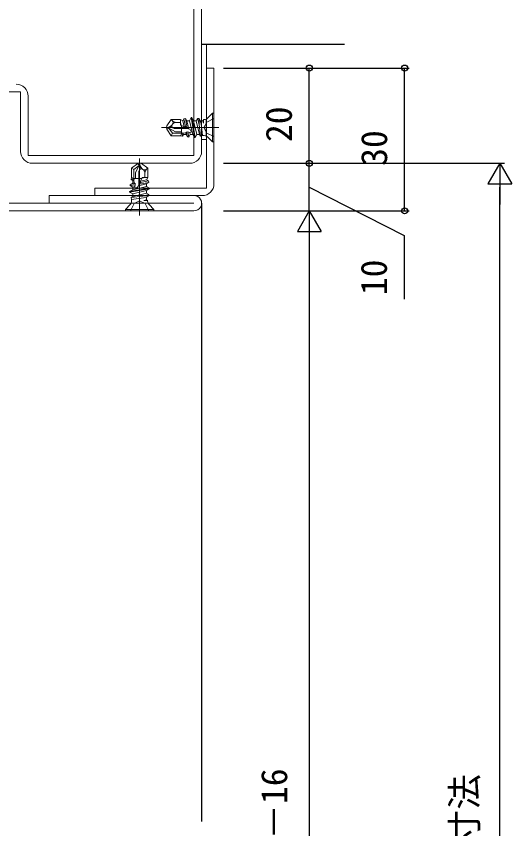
# Model space of a CAD drawing. Units: millimetres, scale not verified. Extents: x -437 to 438, y -281 to 279.
# Drawn here: x -288.7 to -184.7, y -38 to 132.7 of the extents above; entities that cross this region are included whole.
import ezdxf
from ezdxf.enums import TextEntityAlignment as Align

# ---------------------------------------------------------------- set-up
doc = ezdxf.new("R2010")
doc.units = ezdxf.units.MM
doc.header["$LTSCALE"] = 2
for name, color, linetype, lineweight in [('0-2_YKK_11', 211, 'Continuous', 18), ('0-3_YKK_11E', 4, 'Continuous', 18), ('0-5_YKK_13', 4, 'Continuous', 18)]:
    doc.layers.add(name, color=color, linetype=linetype, lineweight=lineweight)
for name, color, linetype in [('0-4_YKK_12', 2, 'Continuous'), ('0-7_YKK_D', 6, 'Continuous'), ('0-9_YSS_K', 3, 'Continuous')]:
    doc.layers.add(name, color=color, linetype=linetype)
doc.styles.add('ＭＳ ゴシック', font='')
doc.styles.get('ＭＳ ゴシック').set_extended_font_data('MS Gothic')

msp = doc.modelspace()

# ---------------------------------------------------------------- linework, layer by layer
at = {"layer": '0-2_YKK_11'}
for p, q in [((-251.4, 93.425), (-325.8, 93.425)), ((-326.2, 91.825), (-251.4, 91.825))]:
    msp.add_line(p, q, dxfattribs=at)
for points in [[(-247.2, 97.525), (-247.2, 121.825), (-248.8, 121.825), (-248.8, 96.625), (-272.2, 96.625), (-272.2, 95.025), (-249.7, 95.025)], [(-251.4, 95.025), (-281.8, 95.025), (-281.8, 93.425)]]:
    msp.add_lwpolyline(points, dxfattribs=at)
for centre, radius, start, end in [((-249.7, 97.525), 2.5, 270.00001, 359.99999), ((-251.4, 93.425), 1.6, 269.99999, 90.00001)]:
    msp.add_arc(centre, radius, start, end, dxfattribs=at)
at = {"layer": '0-3_YKK_11E'}
for p, q in [((-249.8, 139.325), (-249.8, 104.325)), ((-287.8, 116.826), (-327.3, 116.826)), ((-287.8, 104.325), (-287.8, 116.826)), ((-252.3, 101.825), (-285.3, 101.825))]:
    msp.add_line(p, q, dxfattribs=at)
msp.add_lwpolyline([(-286.2, 115.926), (-286.2, 103.426), (-251.4, 103.426), (-251.4, 140.225), (-261.8, 140.225), (-261.8, 141.825), (-252.3, 141.825)], dxfattribs=at)
for centre, start, end in [((-288.7, 115.926), 0.00001, 89.99999), ((-285.3, 104.325), 179.99967, 269.99999), ((-252.3, 104.325), 270.00001, 359.99999)]:
    msp.add_arc(centre, 2.5, start, end, dxfattribs=at)
at = {"layer": '0-4_YKK_12'}
msp.add_line((-249.8, 93.426), (-249.8, -36.542), dxfattribs=at)
at = {"layer": '0-5_YKK_13'}
for p, q in [((-256.182, 111.025), (-257.12, 109.686)), ((-255.957, 110.782), (-256.182, 111.025)), ((-254.2, 111.025), (-256.182, 111.025)), ((-254.2, 111.025), (-254.2, 109.866)), ((-253.744, 110.775), (-254.2, 111.025)), ((-253.529, 111.147), (-253.744, 110.775)), ((-253.148, 111.217), (-253.529, 111.147)), ((-253.529, 111.147), (-253.192, 109.524)), ((-253.148, 111.217), (-252.893, 110.775)), ((-252.836, 109.307), (-253.148, 111.217)), ((-251.959, 111.425), (-252.334, 110.775)), ((-251.959, 111.425), (-251.254, 107.225)), ((-251.859, 111.425), (-251.959, 111.425)), ((-251.154, 107.225), (-251.859, 111.425)), ((-251.859, 111.425), (-251.483, 110.775)), ((-250.647, 111.255), (-250.924, 110.775)), ((-250.338, 111.234), (-250.647, 111.255)), ((-250.338, 111.234), (-250.073, 110.775)), ((-249.381, 111.005), (-249.514, 110.775)), ((-249.234, 111.005), (-249.381, 111.005)), ((-249.381, 111.005), (-249.381, 110.229)), ((-248.82, 107.645), (-248.82, 111.005)), ((-248.527, 111.298), (-247.5, 112.325)), ((-247.5, 112.325), (-247.5, 106.325)), ((-247.2, 112.325), (-247.5, 112.325)), ((-247.2, 112.325), (-247.2, 106.325)), ((-246.2, 109.325), (-258.2, 109.325)), ((-257.12, 109.686), (-257.2, 109.325)), ((-256.727, 109.43), (-257.2, 109.325)), ((-256.7, 109.237), (-257.2, 109.325)), ((-257.2, 109.325), (-257.12, 108.965)), ((-255.905, 110.027), (-255.967, 109.938)), ((-255.824, 109.291), (-255.537, 109.125)), ((-255.139, 110.425), (-254.2, 110.425)), ((-254.166, 110.12), (-254.2, 110.35)), ((-254.2, 110.35), (-254.067, 109.805)), ((-254, 109.774), (-254, 107.978)), ((-253.744, 110.775), (-253.438, 109.516)), ((-252.334, 110.775), (-252.893, 110.775)), ((-252.893, 110.775), (-252.48, 109.077)), ((-252.334, 110.775), (-251.629, 107.875)), ((-251.483, 110.775), (-250.778, 107.875)), ((-250.924, 110.775), (-251.483, 110.775)), ((-250.924, 110.775), (-250.219, 107.875)), ((-250.292, 110.008), (-250.031, 107.55)), ((-250.073, 110.775), (-249.909, 110.101)), ((-249.514, 110.775), (-250.073, 110.775)), ((-249.909, 110.101), (-249.601, 107.645)), ((-249.514, 110.775), (-249.381, 110.229)), ((-248.714, 108.18), (-249.323, 109.325)), ((-257.12, 108.965), (-256.7, 109.237)), ((-257.12, 108.965), (-256.182, 107.625)), ((-256.7, 109.237), (-255.922, 108.125)), ((-256.7, 109.237), (-255.295, 108.425)), ((-255.922, 108.125), (-256.182, 107.625)), ((-254.2, 107.625), (-256.182, 107.625)), ((-255.922, 108.125), (-254, 108.125)), ((-255.537, 109.125), (-252.75, 109.125)), ((-255.295, 108.425), (-254, 108.425)), ((-253.786, 107.55), (-253.881, 108.189)), ((-253.786, 107.55), (-253.598, 107.875)), ((-253.662, 108.136), (-253.598, 107.875)), ((-253.598, 107.875), (-253.039, 107.875)), ((-253.118, 108.202), (-253.039, 107.875)), ((-252.741, 107.36), (-253.039, 107.875)), ((-252.95, 108.362), (-252.741, 107.36)), ((-252.51, 107.318), (-252.689, 108.411)), ((-252.51, 107.318), (-252.188, 107.875)), ((-252.292, 108.303), (-252.188, 107.875)), ((-252.188, 107.875), (-251.629, 107.875)), ((-251.254, 107.225), (-251.629, 107.875)), ((-251.154, 107.225), (-250.778, 107.875)), ((-250.778, 107.875), (-250.219, 107.875)), ((-250.031, 107.55), (-250.219, 107.875)), ((-250.031, 107.55), (-249.601, 107.645)), ((-249.234, 107.645), (-249.601, 107.645)), ((-247.2, 107.425), (-248.714, 108.18)), ((-252.741, 107.36), (-252.51, 107.318)), ((-251.254, 107.225), (-251.154, 107.225)), ((-248.527, 107.353), (-247.5, 106.325)), ((-247.5, 106.325), (-247.2, 106.325)), ((-262.8, 90.825), (-262.8, 102.825)), ((-263.161, 101.745), (-264.5, 100.808)), ((-264, 100.548), (-264.5, 100.808)), ((-264.5, 98.825), (-264.5, 100.808)), ((-262.889, 101.326), (-264, 100.548)), ((-262.889, 101.326), (-263.7, 99.92)), ((-262.8, 101.825), (-263.161, 101.745)), ((-263.161, 101.745), (-262.889, 101.326)), ((-262.889, 101.326), (-262.8, 101.825)), ((-262.695, 101.352), (-262.8, 101.825)), ((-262.439, 101.745), (-262.8, 101.825)), ((-261.1, 100.808), (-262.439, 101.745)), ((-261.343, 100.582), (-261.1, 100.808)), ((-261.1, 98.825), (-261.1, 100.808)), ((-264, 100.548), (-264, 98.625)), ((-263.7, 99.92), (-263.7, 98.625)), ((-262.834, 100.449), (-263, 100.162)), ((-263, 100.162), (-263, 97.375)), ((-262.099, 100.53), (-262.188, 100.593)), ((-261.7, 99.765), (-261.7, 98.825)), ((-264.765, 97.367), (-264.807, 97.136)), ((-264.765, 97.367), (-264.25, 97.664)), ((-263.763, 97.575), (-264.765, 97.367)), ((-264.575, 98.412), (-263.936, 98.506)), ((-264.575, 98.412), (-264.25, 98.224)), ((-263.989, 98.287), (-264.25, 98.224)), ((-264.25, 98.224), (-264.25, 97.664)), ((-263.923, 97.744), (-264.25, 97.664)), ((-262.352, 98.625), (-264.147, 98.625)), ((-261.35, 97.519), (-263.049, 97.106)), ((-262.819, 97.461), (-260.909, 97.774)), ((-261.35, 98.369), (-262.61, 98.063)), ((-260.978, 98.155), (-262.601, 97.817)), ((-261.775, 98.825), (-262.321, 98.693)), ((-261.1, 98.825), (-262.26, 98.825)), ((-262.006, 98.791), (-261.775, 98.825)), ((-261.35, 98.369), (-261.1, 98.825)), ((-260.978, 98.155), (-261.35, 98.369)), ((-260.909, 97.774), (-261.35, 97.519)), ((-261.35, 96.959), (-261.35, 97.519)), ((-260.909, 97.774), (-260.978, 98.155)), ((-260.7, 96.584), (-264.9, 95.879)), ((-264.9, 95.779), (-260.7, 96.484)), ((-264.9, 95.879), (-264.25, 96.254)), ((-264.9, 95.879), (-264.9, 95.779)), ((-264.9, 95.779), (-264.25, 95.404)), ((-264.807, 97.136), (-263.715, 97.314)), ((-264.807, 97.136), (-264.25, 96.814)), ((-261.35, 96.959), (-264.25, 96.254)), ((-263.823, 96.918), (-264.25, 96.814)), ((-264.25, 96.814), (-264.25, 96.254)), ((-261.35, 96.109), (-264.25, 95.404)), ((-260.7, 96.584), (-261.35, 96.959)), ((-260.7, 96.484), (-261.35, 96.109)), ((-261.35, 95.549), (-261.35, 96.109)), ((-260.7, 96.484), (-260.7, 96.584)), ((-262.118, 94.917), (-264.575, 94.657)), ((-264.575, 94.657), (-264.25, 94.844)), ((-264.575, 94.657), (-264.48, 94.227)), ((-262.025, 94.535), (-264.48, 94.227)), ((-264.48, 93.86), (-264.48, 94.227)), ((-261.35, 95.549), (-264.25, 94.844)), ((-264.25, 95.404), (-264.25, 94.844)), ((-263.945, 93.34), (-262.8, 93.949)), ((-261.35, 94.699), (-262.025, 94.535)), ((-261.35, 94.139), (-261.896, 94.007)), ((-261.12, 94.007), (-261.896, 94.007)), ((-260.871, 95.273), (-261.35, 95.549)), ((-260.891, 94.964), (-261.35, 94.699)), ((-261.35, 94.139), (-261.35, 94.699)), ((-261.12, 94.007), (-261.35, 94.139)), ((-261.12, 93.86), (-261.12, 94.007)), ((-260.891, 94.964), (-260.871, 95.273)), ((-264.773, 93.153), (-265.8, 92.125)), ((-264.7, 91.825), (-263.945, 93.34)), ((-264.48, 93.445), (-261.12, 93.445)), ((-260.827, 93.153), (-259.8, 92.125)), ((-259.8, 92.125), (-265.8, 92.125)), ((-265.8, 92.125), (-265.8, 91.825)), ((-259.8, 91.825), (-265.8, 91.825)), ((-259.8, 91.825), (-259.8, 92.125))]:
    msp.add_line(p, q, dxfattribs=at)
msp.add_lwpolyline([(-249.8, 106.825), (-248.8, 106.825), (-248.8, 126.825), (-249.8, 126.825)], close=True, dxfattribs=at)
for points in [[(-250.338, 111.234), (-250.292, 110.008), (-250.647, 111.255)], [(-247.2, 111.225), (-248.714, 110.47), (-249.323, 109.325)], [(-252.437, 109.057), (-254.2, 109.866), (-254.166, 110.12), (-254.067, 109.805)], [(-253.438, 109.516), (-253.192, 109.524), (-252.836, 109.307), (-252.48, 109.077)], [(-253.786, 107.55), (-254.2, 107.625), (-253.881, 108.189), (-253.662, 108.136), (-253.118, 108.202), (-252.95, 108.362), (-252.689, 108.411), (-252.292, 108.303), (-252.001, 108.338)], [(-264.575, 98.412), (-264.5, 98.825), (-263.936, 98.506), (-263.989, 98.287), (-263.923, 97.744), (-263.763, 97.575), (-263.715, 97.314), (-263.823, 96.918), (-263.787, 96.626)], [(-263.068, 97.063), (-262.26, 98.825), (-262.006, 98.791), (-262.321, 98.693)], [(-262.61, 98.063), (-262.601, 97.817), (-262.819, 97.461), (-263.049, 97.106)], [(-260.9, 91.825), (-261.655, 93.34), (-262.8, 93.949)], [(-260.891, 94.964), (-262.118, 94.917), (-260.871, 95.273)]]:
    msp.add_lwpolyline(points, dxfattribs=at)
for centre, radius, start, end in [((-249.234, 112.005), 1, 270, 315), ((-257, 110.661), 1.26, 282.5, 325), ((-256.454, 108.2), 1.26, 60, 102.5), ((-255.599, 109.68), 0.449, 145, 240), ((-255.139, 111.54), 1.115, 222.84567, 270), ((-256.399, 110.372), 0.603, 325, 42.84567), ((-255.139, 109.491), 0.935, 90, 145), ((-252.75, 108.375), 0.75, 357.14861, 90), ((-249.234, 106.645), 1, 45, 90), ((-263.926, 101.08), 1.26, 330, 12.5), ((-261.465, 101.625), 1.26, 192.5, 235), ((-262.445, 100.225), 0.449, 55, 150), ((-261.753, 101.024), 0.603, 235, 312.84567), ((-262.635, 99.765), 0.935, 0, 55), ((-260.585, 99.765), 1.115, 132.84567, 180), ((-263.75, 97.375), 0.75, 267.14861, 0), ((-265.48, 93.86), 1, 315, 0), ((-260.12, 93.86), 1, 180, 225)]:
    msp.add_arc(centre, radius, start, end, dxfattribs=at)
at = {"layer": '0-7_YKK_D'}
for p, q in [((-245.2, 121.825), (-226.2, 121.825)), ((-245.2, 121.825), (-206.2, 121.825)), ((-227.2, 101.825), (-227.2, 121.825)), ((-207.2, 91.825), (-207.2, 121.825)), ((-245.2, 101.825), (-186.2, 101.825)), ((-245.2, 101.825), (-226.2, 101.825)), ((-245.2, 101.825), (-226.2, 101.825)), ((-227.2, 91.825), (-227.2, 101.825)), ((-187.2, 101.825), (-189.7, 97.495)), ((-187.2, 101.825), (-184.7, 97.495)), ((-187.2, 101.825), (-187.2, 93.165)), ((-189.7, 97.495), (-184.7, 97.495)), ((-187.2, -170.908), (-187.2, 96.825)), ((-245.2, 91.826), (-226.2, 91.826)), ((-245.2, 91.825), (-226.2, 91.825)), ((-245.2, 91.825), (-206.2, 91.825)), ((-227.2, 91.826), (-229.7, 87.495)), ((-227.2, 91.826), (-224.7, 87.495)), ((-227.2, 91.826), (-227.2, 83.165)), ((-229.7, 87.495), (-224.7, 87.495)), ((-227.2, 86.826), (-227.2, -164.908))]:
    msp.add_line(p, q, dxfattribs=at)
msp.add_lwpolyline([(-227.2, 96.825), (-207.255, 86.632), (-207.255, 73.257)], dxfattribs=at)
for centre in [(-227.2, 121.825), (-207.2, 121.825), (-227.2, 101.825), (-227.2, 101.825), (-207.2, 91.825)]:
    msp.add_circle(centre, 0.637, dxfattribs=at)
at = {"layer": '0-9_YSS_K'}
msp.add_line((-249.8, 126.825), (-219.8, 126.825), dxfattribs=at)

# ---------------------------------------------------------------- texts
at = {"layer": '0-7_YKK_D', "style": 'ＭＳ ゴシック'}
for s, p in [('20', (-229.2, 106.286)), ('30', (-209.2, 101.286)), ('10', (-209.255, 74.106)), ('Hn＝既設枠H－16', (-230.18, -81.57)), ('既設枠H寸法', (-190.223, -67.787))]:
    msp.add_text(s, height=5.499, rotation=90, dxfattribs=at).set_placement(p, align=Align.BOTTOM_LEFT)

doc.saveas('drawing.dxf')
